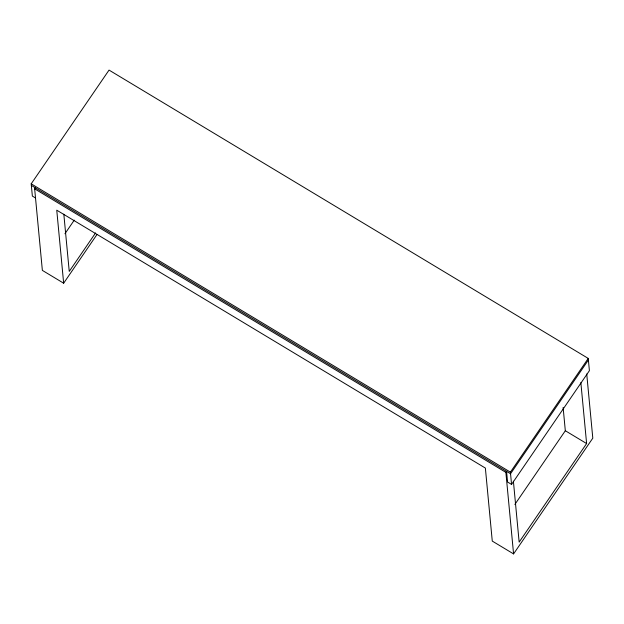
<?xml version="1.0" encoding="UTF-8"?>
<svg xmlns="http://www.w3.org/2000/svg" width="624" height="624" viewBox="0 0 624 624"><rect width="100%" height="100%" fill="white"/><g stroke="black" fill="none" stroke-linecap="round" stroke-linejoin="round"><path stroke-width="0.94" d="M35.552 198.003L32.362 196.084L31.2 183.823L109.044 70.091L588.245 358.418L589.399 370.679L511.555 484.411L507.562 482.009L506.555 471.346L505.869 472.36L513.575 553.909L492.274 541.094L485.371 468.07L56.753 210.179L63.656 283.202L42.362 270.387L34.655 188.838L35.342 187.824M64.943 233.75L74.264 220.132M95.566 232.939L69.241 271.409L63.827 214.188M63.656 283.202L97.048 234.413M511.555 484.411L510.401 472.15L588.245 358.418M588.393 360.017L510.549 473.749L31.348 185.422M514.862 504.465L565.321 430.739L563.121 407.464M580.858 382.629L586.615 443.555L519.152 542.116L513.396 481.198M513.575 553.909L592.8 438.157L586.732 373.971M565.321 430.739L586.615 443.555M31.2 183.823L510.401 472.15M34.655 188.838L505.869 472.36"/></g></svg>
